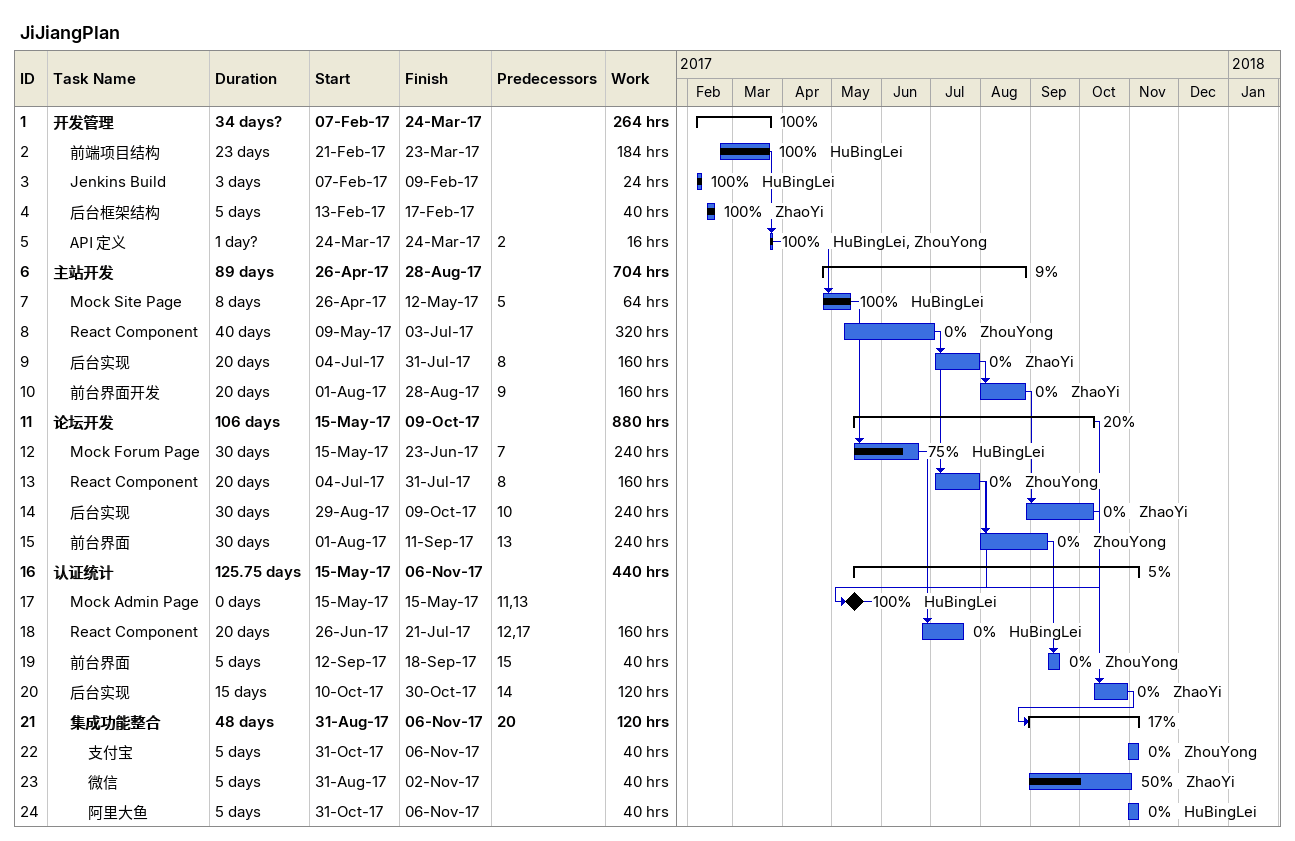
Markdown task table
JiJiangPlan

| ID | Level | Task | Duration | Start | Finish | Predecessors | Resources | % complete | Work (h) |
|---|---|---|---|---|---|---|---|---|---|
| 1 | 1 | **开发管理** | 34d? | 2017-02-07 | 2017-03-24 |  |  | 100 | 264 |
| 2 | 2 | 前端项目结构 | 23d | 2017-02-21 | 2017-03-23 |  | HuBingLei | 100 | 184 |
| 3 | 2 | Jenkins Build | 3d | 2017-02-07 | 2017-02-09 |  | HuBingLei | 100 | 24 |
| 4 | 2 | 后台框架结构 | 5d | 2017-02-13 | 2017-02-17 |  | ZhaoYi | 100 | 40 |
| 5 | 2 | API 定义 | 1d? | 2017-03-24 | 2017-03-24 | 2 | HuBingLei, ZhouYong | 100 | 16 |
| 6 | 1 | **主站开发** | 89d | 2017-04-26 | 2017-08-28 |  |  | 9 | 704 |
| 7 | 2 | Mock Site Page | 8d | 2017-04-26 | 2017-05-12 | 5 | HuBingLei | 100 | 64 |
| 8 | 2 | React Component | 40d | 2017-05-09 | 2017-07-03 |  | ZhouYong | 0 | 320 |
| 9 | 2 | 后台实现 | 20d | 2017-07-04 | 2017-07-31 | 8 | ZhaoYi | 0 | 160 |
| 10 | 2 | 前台界面开发 | 20d | 2017-08-01 | 2017-08-28 | 9 | ZhaoYi | 0 | 160 |
| 11 | 1 | **论坛开发** | 106d | 2017-05-15 | 2017-10-09 |  |  | 20 | 880 |
| 12 | 2 | Mock Forum Page | 30d | 2017-05-15 | 2017-06-23 | 7 | HuBingLei | 75 | 240 |
| 13 | 2 | React Component | 20d | 2017-07-04 | 2017-07-31 | 8 | ZhouYong | 0 | 160 |
| 14 | 2 | 后台实现 | 30d | 2017-08-29 | 2017-10-09 | 10 | ZhaoYi | 0 | 240 |
| 15 | 2 | 前台界面 | 30d | 2017-08-01 | 2017-09-11 | 13 | ZhouYong | 0 | 240 |
| 16 | 1 | **认证统计** | 125.75d | 2017-05-15 | 2017-11-06 |  |  | 5 | 440 |
| 17 | 2 | Mock Admin Page | 0d | 2017-05-15 | 2017-05-15 | 11, 13 | HuBingLei | 100 |  |
| 18 | 2 | React Component | 20d | 2017-06-26 | 2017-07-21 | 12, 17 | HuBingLei | 0 | 160 |
| 19 | 2 | 前台界面 | 5d | 2017-09-12 | 2017-09-18 | 15 | ZhouYong | 0 | 40 |
| 20 | 2 | 后台实现 | 15d | 2017-10-10 | 2017-10-30 | 14 | ZhaoYi | 0 | 120 |
| 21 | 2 | **集成功能整合** | 48d | 2017-08-31 | 2017-11-06 | 20 |  | 17 | 120 |
| 22 | 3 | 支付宝 | 5d | 2017-10-31 | 2017-11-06 |  | ZhouYong | 0 | 40 |
| 23 | 3 | 微信 | 5d | 2017-08-31 | 2017-11-02 |  | ZhaoYi | 50 | 40 |
| 24 | 3 | 阿里大鱼 | 5d | 2017-10-31 | 2017-11-06 |  | HuBingLei | 0 | 40 |
